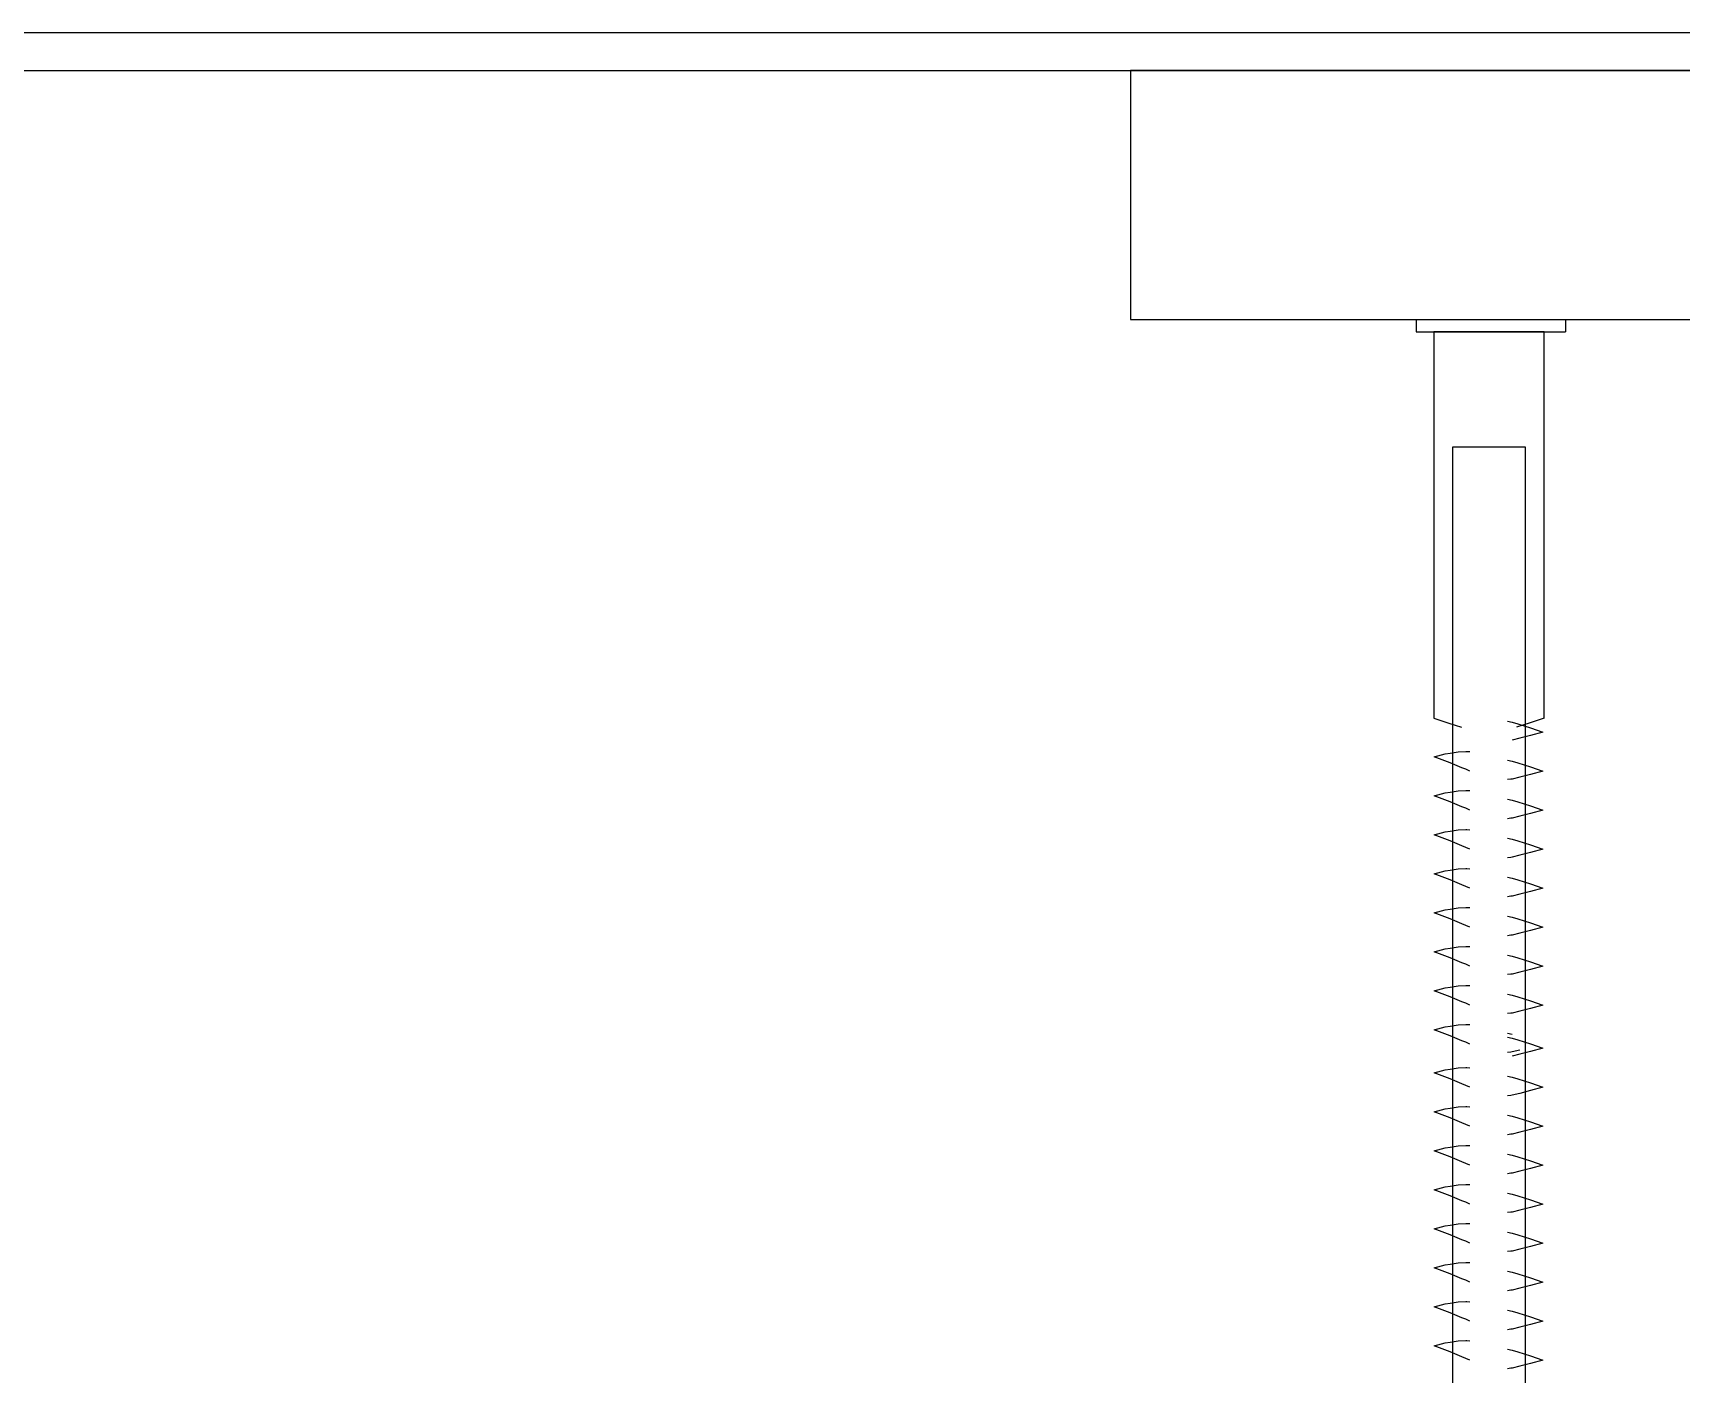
# Model space of a CAD drawing. Extents: x -11.9 to 9.3, y -3.9 to 3.8.
# Drawn here: x -3.915 to -2.592, y -2.779 to -1.703 of the extents above; entities that cross this region are included whole.
import ezdxf

# ---------------------------------------------------------------- set-up
doc = ezdxf.new("R2010")
doc.units = 0
doc.layers.add('SECTIONCUTEDGES', color=7, linetype='CONTINUOUS')

msp = doc.modelspace()

# ---------------------------------------------------------------- linework, layer by layer
at = {"layer": 'SECTIONCUTEDGES'}
for p, q in [((9.245, -1.7027), (-11.855, -1.7027)), ((-11.855, -1.7327), (9.245, -1.7327)), ((-3.0342, -1.7327), (-3.0342, -1.9327)), ((9.315, -1.7327), (-3.0342, -1.7327)), ((-3.0342, -1.9327), (9.315, -1.9327)), ((-2.805, -1.9327), (-2.685, -1.9327)), ((-2.805, -1.9327), (-2.805, -1.9427)), ((-2.805, -1.9427), (-2.685, -1.9427)), ((-2.7908, -1.9427), (-2.7908, -2.2528)), ((-2.7465, -1.9427), (-2.7908, -1.9427)), ((-2.7021, -1.9427), (-2.7465, -1.9427)), ((-2.7021, -2.2528), (-2.7021, -1.9427)), ((-2.685, -1.9327), (-2.685, -1.9427)), ((-2.7758, -2.0352), (-2.7758, -3.8182)), ((-2.7171, -2.0352), (-2.7758, -2.0352)), ((-2.7171, -3.8182), (-2.7171, -2.0352)), ((-2.7908, -2.2528), (-2.7787, -2.257)), ((-2.7787, -2.257), (-2.7686, -2.26)), ((-2.7316, -2.2553), (-2.7278, -2.2561)), ((-2.7278, -2.2561), (-2.7234, -2.2575)), ((-2.7142, -2.257), (-2.7244, -2.26)), ((-2.7234, -2.2575), (-2.7132, -2.2606)), ((-2.7021, -2.2528), (-2.7142, -2.257)), ((-2.7132, -2.2606), (-2.7033, -2.2641)), ((-2.7216, -2.269), (-2.7278, -2.2704)), ((-2.7132, -2.2668), (-2.7216, -2.269)), ((-2.7033, -2.2641), (-2.7132, -2.2668)), ((-2.7905, -2.2839), (-2.7816, -2.2816)), ((-2.7776, -2.2888), (-2.7905, -2.2839)), ((-2.7816, -2.2816), (-2.7776, -2.281)), ((-2.7776, -2.281), (-2.7711, -2.2798)), ((-2.7683, -2.2927), (-2.7776, -2.2888)), ((-2.7711, -2.2798), (-2.7651, -2.2796)), ((-2.7651, -2.2796), (-2.7641, -2.2795)), ((-2.7641, -2.2795), (-2.7617, -2.2797)), ((-2.7316, -2.2866), (-2.7278, -2.2875)), ((-2.7316, -2.2866), (-2.7278, -2.2875)), ((-2.7278, -2.2875), (-2.7234, -2.2888)), ((-2.7234, -2.2888), (-2.7132, -2.2919)), ((-2.7651, -2.2939), (-2.7683, -2.2927)), ((-2.7617, -2.2954), (-2.7651, -2.2939)), ((-2.729, -2.3019), (-2.7316, -2.3022)), ((-2.7278, -2.3018), (-2.729, -2.3019)), ((-2.7216, -2.3003), (-2.7278, -2.3018)), ((-2.7216, -2.3003), (-2.7278, -2.3018)), ((-2.7132, -2.2982), (-2.7216, -2.3003)), ((-2.7132, -2.2919), (-2.7033, -2.2954)), ((-2.7033, -2.2954), (-2.7132, -2.2982)), ((-2.7905, -2.3152), (-2.7816, -2.3129)), ((-2.7776, -2.3201), (-2.7905, -2.3152)), ((-2.7816, -2.3129), (-2.7776, -2.3123)), ((-2.7776, -2.3123), (-2.7711, -2.3111)), ((-2.7711, -2.3111), (-2.7651, -2.3109)), ((-2.7651, -2.3109), (-2.7641, -2.3109)), ((-2.7641, -2.3109), (-2.7617, -2.311)), ((-2.7683, -2.324), (-2.7776, -2.3201)), ((-2.7651, -2.3252), (-2.7683, -2.324)), ((-2.7617, -2.3267), (-2.7651, -2.3252)), ((-2.7316, -2.3179), (-2.7278, -2.3188)), ((-2.7316, -2.3179), (-2.7278, -2.3188)), ((-2.7278, -2.3188), (-2.7234, -2.3201)), ((-2.7234, -2.3201), (-2.7132, -2.3232)), ((-2.7132, -2.3232), (-2.7033, -2.3267)), ((-2.7033, -2.3267), (-2.7132, -2.3295)), ((-2.729, -2.3332), (-2.7316, -2.3336)), ((-2.7278, -2.3331), (-2.729, -2.3332)), ((-2.7216, -2.3316), (-2.7278, -2.3331)), ((-2.7216, -2.3316), (-2.7278, -2.3331)), ((-2.7132, -2.3295), (-2.7216, -2.3316)), ((-2.7905, -2.3465), (-2.7816, -2.3442)), ((-2.7776, -2.3514), (-2.7905, -2.3465)), ((-2.7816, -2.3442), (-2.7776, -2.3436)), ((-2.7776, -2.3436), (-2.7711, -2.3424)), ((-2.7683, -2.3554), (-2.7776, -2.3514)), ((-2.7711, -2.3424), (-2.7651, -2.3423)), ((-2.7651, -2.3566), (-2.7683, -2.3554)), ((-2.7651, -2.3423), (-2.7641, -2.3422)), ((-2.7641, -2.3422), (-2.7617, -2.3424)), ((-2.7316, -2.3492), (-2.7278, -2.3501)), ((-2.7316, -2.3492), (-2.7278, -2.3501)), ((-2.7278, -2.3501), (-2.7234, -2.3514)), ((-2.7234, -2.3514), (-2.7132, -2.3546)), ((-2.7132, -2.3546), (-2.7033, -2.358)), ((-2.7617, -2.358), (-2.7651, -2.3566)), ((-2.729, -2.3646), (-2.7316, -2.3649)), ((-2.7278, -2.3644), (-2.729, -2.3646)), ((-2.7216, -2.3629), (-2.7278, -2.3644)), ((-2.7216, -2.3629), (-2.7278, -2.3644)), ((-2.7132, -2.3608), (-2.7216, -2.3629)), ((-2.7033, -2.358), (-2.7132, -2.3608)), ((-2.7905, -2.3778), (-2.7816, -2.3755)), ((-2.7776, -2.3827), (-2.7905, -2.3778)), ((-2.7816, -2.3755), (-2.7776, -2.3749)), ((-2.7776, -2.3749), (-2.7711, -2.3738)), ((-2.7711, -2.3738), (-2.7651, -2.3736)), ((-2.7651, -2.3736), (-2.7641, -2.3735)), ((-2.7641, -2.3735), (-2.7617, -2.3737)), ((-2.7316, -2.3805), (-2.7278, -2.3814)), ((-2.7316, -2.3805), (-2.7278, -2.3814)), ((-2.7278, -2.3814), (-2.7234, -2.3827)), ((-2.7683, -2.3867), (-2.7776, -2.3827)), ((-2.7651, -2.3879), (-2.7683, -2.3867)), ((-2.7617, -2.3893), (-2.7651, -2.3879)), ((-2.7216, -2.3943), (-2.7278, -2.3957)), ((-2.7216, -2.3943), (-2.7278, -2.3957)), ((-2.7234, -2.3827), (-2.7132, -2.3859)), ((-2.7132, -2.3921), (-2.7216, -2.3943)), ((-2.7132, -2.3859), (-2.7033, -2.3893)), ((-2.7033, -2.3893), (-2.7132, -2.3921)), ((-2.7905, -2.4091), (-2.7816, -2.4068)), ((-2.7816, -2.4068), (-2.7776, -2.4062)), ((-2.7776, -2.4062), (-2.7711, -2.4051)), ((-2.7711, -2.4051), (-2.7651, -2.4049)), ((-2.7651, -2.4049), (-2.7641, -2.4048)), ((-2.7641, -2.4048), (-2.7617, -2.405)), ((-2.729, -2.3959), (-2.7316, -2.3962)), ((-2.7278, -2.3957), (-2.729, -2.3959)), ((-2.7776, -2.414), (-2.7905, -2.4091)), ((-2.7683, -2.418), (-2.7776, -2.414)), ((-2.7651, -2.4192), (-2.7683, -2.418)), ((-2.7617, -2.4206), (-2.7651, -2.4192)), ((-2.7316, -2.4118), (-2.7278, -2.4127)), ((-2.7316, -2.4118), (-2.7278, -2.4127)), ((-2.7278, -2.4127), (-2.7234, -2.414)), ((-2.7234, -2.414), (-2.7132, -2.4172)), ((-2.7132, -2.4172), (-2.7033, -2.4206)), ((-2.7033, -2.4206), (-2.7132, -2.4234)), ((-2.729, -2.4272), (-2.7316, -2.4275)), ((-2.7278, -2.427), (-2.729, -2.4272)), ((-2.7216, -2.4256), (-2.7278, -2.427)), ((-2.7216, -2.4256), (-2.7278, -2.427)), ((-2.7132, -2.4234), (-2.7216, -2.4256)), ((-2.7905, -2.4405), (-2.7816, -2.4381)), ((-2.7776, -2.4454), (-2.7905, -2.4405)), ((-2.7816, -2.4381), (-2.7776, -2.4375)), ((-2.7776, -2.4375), (-2.7711, -2.4364)), ((-2.7683, -2.4493), (-2.7776, -2.4454)), ((-2.7711, -2.4364), (-2.7651, -2.4362)), ((-2.7651, -2.4362), (-2.7641, -2.4361)), ((-2.7641, -2.4361), (-2.7617, -2.4363)), ((-2.7316, -2.4432), (-2.7278, -2.444)), ((-2.7316, -2.4432), (-2.7278, -2.444)), ((-2.7278, -2.444), (-2.7234, -2.4454)), ((-2.7234, -2.4454), (-2.7132, -2.4485)), ((-2.7651, -2.4505), (-2.7683, -2.4493)), ((-2.7617, -2.452), (-2.7651, -2.4505)), ((-2.729, -2.4585), (-2.7316, -2.4588)), ((-2.7278, -2.4583), (-2.729, -2.4585)), ((-2.7216, -2.4569), (-2.7278, -2.4583)), ((-2.7216, -2.4569), (-2.7278, -2.4583)), ((-2.7132, -2.4547), (-2.7216, -2.4569)), ((-2.7132, -2.4485), (-2.7033, -2.4519)), ((-2.7033, -2.4519), (-2.7132, -2.4547)), ((-2.7905, -2.4718), (-2.7816, -2.4694)), ((-2.7776, -2.4767), (-2.7905, -2.4718)), ((-2.7816, -2.4694), (-2.7776, -2.4688)), ((-2.7776, -2.4688), (-2.7711, -2.4677)), ((-2.7711, -2.4677), (-2.7651, -2.4675)), ((-2.7651, -2.4675), (-2.7641, -2.4674)), ((-2.7641, -2.4674), (-2.7617, -2.4676)), ((-2.7316, -2.4745), (-2.7278, -2.4753)), ((-2.7316, -2.4745), (-2.7278, -2.4753)), ((-2.7683, -2.4806), (-2.7776, -2.4767)), ((-2.7651, -2.4818), (-2.7683, -2.4806)), ((-2.7617, -2.4833), (-2.7651, -2.4818)), ((-2.7278, -2.4753), (-2.7234, -2.4767)), ((-2.7234, -2.4767), (-2.7132, -2.4798)), ((-2.7132, -2.486), (-2.7216, -2.4882)), ((-2.7132, -2.4798), (-2.7033, -2.4833)), ((-2.7033, -2.4833), (-2.7132, -2.486)), ((-2.7905, -2.5031), (-2.7816, -2.5008)), ((-2.7816, -2.5008), (-2.7776, -2.5002)), ((-2.7776, -2.5002), (-2.7711, -2.499)), ((-2.7711, -2.499), (-2.7651, -2.4988)), ((-2.7651, -2.4988), (-2.7641, -2.4987)), ((-2.7641, -2.4987), (-2.7617, -2.4989)), ((-2.729, -2.4898), (-2.7316, -2.4901)), ((-2.7278, -2.4896), (-2.729, -2.4898)), ((-2.7216, -2.4882), (-2.7278, -2.4896)), ((-2.7216, -2.4882), (-2.7278, -2.4896)), ((-2.7776, -2.508), (-2.7905, -2.5031)), ((-2.7683, -2.5119), (-2.7776, -2.508)), ((-2.7651, -2.5131), (-2.7683, -2.5119)), ((-2.7617, -2.5146), (-2.7651, -2.5131)), ((-2.7316, -2.5058), (-2.7278, -2.5066)), ((-2.7316, -2.509), (-2.7278, -2.5099)), ((-2.7278, -2.5099), (-2.7234, -2.5112)), ((-2.7234, -2.5112), (-2.7132, -2.5144)), ((-2.729, -2.5211), (-2.7316, -2.5214)), ((-2.7278, -2.5209), (-2.729, -2.5211)), ((-2.7216, -2.5195), (-2.7278, -2.5209)), ((-2.7216, -2.5227), (-2.7278, -2.5242)), ((-2.7132, -2.5206), (-2.7216, -2.5227)), ((-2.7132, -2.5144), (-2.7033, -2.5178)), ((-2.7033, -2.5178), (-2.7132, -2.5206)), ((-2.7905, -2.5376), (-2.7816, -2.5353)), ((-2.7776, -2.5425), (-2.7905, -2.5376)), ((-2.7816, -2.5353), (-2.7776, -2.5347)), ((-2.7776, -2.5347), (-2.7711, -2.5335)), ((-2.7711, -2.5335), (-2.7651, -2.5334)), ((-2.7651, -2.5334), (-2.7641, -2.5333)), ((-2.7641, -2.5333), (-2.7617, -2.5335)), ((-2.7316, -2.5403), (-2.7278, -2.5412)), ((-2.7316, -2.5403), (-2.7278, -2.5412)), ((-2.7683, -2.5465), (-2.7776, -2.5425)), ((-2.7651, -2.5477), (-2.7683, -2.5465)), ((-2.7617, -2.5491), (-2.7651, -2.5477)), ((-2.7278, -2.5412), (-2.7234, -2.5425)), ((-2.7234, -2.5425), (-2.7132, -2.5457)), ((-2.7132, -2.5519), (-2.7216, -2.5541)), ((-2.7132, -2.5457), (-2.7033, -2.5491)), ((-2.7033, -2.5491), (-2.7132, -2.5519)), ((-2.7905, -2.5689), (-2.7816, -2.5666)), ((-2.7816, -2.5666), (-2.7776, -2.566)), ((-2.7776, -2.566), (-2.7711, -2.5649)), ((-2.7711, -2.5649), (-2.7651, -2.5647)), ((-2.7651, -2.5647), (-2.7641, -2.5646)), ((-2.7641, -2.5646), (-2.7617, -2.5648)), ((-2.729, -2.5557), (-2.7316, -2.556)), ((-2.7278, -2.5555), (-2.729, -2.5557)), ((-2.7216, -2.5541), (-2.7278, -2.5555)), ((-2.7216, -2.5541), (-2.7278, -2.5555)), ((-2.7776, -2.5738), (-2.7905, -2.5689)), ((-2.7683, -2.5778), (-2.7776, -2.5738)), ((-2.7651, -2.579), (-2.7683, -2.5778)), ((-2.7617, -2.5804), (-2.7651, -2.579)), ((-2.7316, -2.5716), (-2.7278, -2.5725)), ((-2.7316, -2.5716), (-2.7278, -2.5725)), ((-2.7278, -2.5725), (-2.7234, -2.5738)), ((-2.7234, -2.5738), (-2.7132, -2.577)), ((-2.7132, -2.577), (-2.7033, -2.5804)), ((-2.729, -2.587), (-2.7316, -2.5873)), ((-2.7278, -2.5868), (-2.729, -2.587)), ((-2.7216, -2.5854), (-2.7278, -2.5868)), ((-2.7216, -2.5854), (-2.7278, -2.5868)), ((-2.7132, -2.5832), (-2.7216, -2.5854)), ((-2.7033, -2.5804), (-2.7132, -2.5832)), ((-2.7905, -2.6002), (-2.7816, -2.5979)), ((-2.7776, -2.6052), (-2.7905, -2.6002)), ((-2.7816, -2.5979), (-2.7776, -2.5973)), ((-2.7776, -2.5973), (-2.7711, -2.5962)), ((-2.7683, -2.6091), (-2.7776, -2.6052)), ((-2.7711, -2.5962), (-2.7651, -2.596)), ((-2.7651, -2.596), (-2.7641, -2.5959)), ((-2.7641, -2.5959), (-2.7617, -2.5961)), ((-2.7316, -2.603), (-2.7278, -2.6038)), ((-2.7316, -2.603), (-2.7278, -2.6038)), ((-2.7278, -2.6038), (-2.7234, -2.6052)), ((-2.7234, -2.6052), (-2.7132, -2.6083)), ((-2.7651, -2.6103), (-2.7683, -2.6091)), ((-2.7617, -2.6118), (-2.7651, -2.6103)), ((-2.729, -2.6183), (-2.7316, -2.6186)), ((-2.7278, -2.6181), (-2.729, -2.6183)), ((-2.7216, -2.6167), (-2.7278, -2.6181)), ((-2.7216, -2.6167), (-2.7278, -2.6181)), ((-2.7132, -2.6145), (-2.7216, -2.6167)), ((-2.7132, -2.6083), (-2.7033, -2.6117)), ((-2.7033, -2.6117), (-2.7132, -2.6145)), ((-2.7905, -2.6316), (-2.7816, -2.6292)), ((-2.7776, -2.6365), (-2.7905, -2.6316)), ((-2.7816, -2.6292), (-2.7776, -2.6286)), ((-2.7776, -2.6286), (-2.7711, -2.6275)), ((-2.7711, -2.6275), (-2.7651, -2.6273)), ((-2.7651, -2.6273), (-2.7641, -2.6272)), ((-2.7641, -2.6272), (-2.7617, -2.6274)), ((-2.7683, -2.6404), (-2.7776, -2.6365)), ((-2.7651, -2.6416), (-2.7683, -2.6404)), ((-2.7617, -2.6431), (-2.7651, -2.6416)), ((-2.7316, -2.6343), (-2.7278, -2.6351)), ((-2.7316, -2.6343), (-2.7278, -2.6351)), ((-2.7316, -2.6343), (-2.7278, -2.6351)), ((-2.7278, -2.6351), (-2.7234, -2.6365)), ((-2.7278, -2.6351), (-2.7234, -2.6365)), ((-2.7234, -2.6365), (-2.7132, -2.6396)), ((-2.7234, -2.6365), (-2.7132, -2.6396)), ((-2.7132, -2.6458), (-2.7216, -2.648)), ((-2.7132, -2.6458), (-2.7216, -2.648)), ((-2.7132, -2.6396), (-2.7033, -2.6431)), ((-2.7132, -2.6396), (-2.7033, -2.6431)), ((-2.7033, -2.6431), (-2.7132, -2.6458)), ((-2.7033, -2.6431), (-2.7132, -2.6458)), ((-2.7776, -2.66), (-2.7711, -2.6588)), ((-2.7776, -2.66), (-2.7711, -2.6588)), ((-2.7711, -2.6588), (-2.7651, -2.6586)), ((-2.7711, -2.6588), (-2.7651, -2.6586)), ((-2.7651, -2.6586), (-2.7641, -2.6585)), ((-2.7651, -2.6586), (-2.7641, -2.6585)), ((-2.7641, -2.6585), (-2.7617, -2.6587)), ((-2.7641, -2.6585), (-2.7617, -2.6587)), ((-2.729, -2.6496), (-2.7316, -2.6499)), ((-2.7278, -2.6494), (-2.729, -2.6496)), ((-2.7216, -2.648), (-2.7278, -2.6494)), ((-2.7216, -2.648), (-2.7278, -2.6494)), ((-2.7216, -2.648), (-2.7278, -2.6494)), ((-2.7905, -2.6629), (-2.7816, -2.6606)), ((-2.7905, -2.6629), (-2.7816, -2.6606)), ((-2.7776, -2.6678), (-2.7905, -2.6629)), ((-2.7776, -2.6678), (-2.7905, -2.6629)), ((-2.7816, -2.6606), (-2.7776, -2.66)), ((-2.7816, -2.6606), (-2.7776, -2.66)), ((-2.7683, -2.6717), (-2.7776, -2.6678)), ((-2.7683, -2.6717), (-2.7776, -2.6678)), ((-2.7651, -2.6729), (-2.7683, -2.6717)), ((-2.7651, -2.6729), (-2.7683, -2.6717)), ((-2.7617, -2.6744), (-2.7651, -2.6729)), ((-2.7617, -2.6744), (-2.7651, -2.6729)), ((-2.7316, -2.6656), (-2.7278, -2.6664)), ((-2.7316, -2.6656), (-2.7278, -2.6664)), ((-2.7316, -2.6656), (-2.7278, -2.6664)), ((-2.7316, -2.6656), (-2.7278, -2.6664)), ((-2.7278, -2.6664), (-2.7234, -2.6678)), ((-2.7278, -2.6664), (-2.7234, -2.6678)), ((-2.7234, -2.6678), (-2.7132, -2.6709)), ((-2.7234, -2.6678), (-2.7132, -2.6709)), ((-2.7132, -2.6709), (-2.7033, -2.6744)), ((-2.7132, -2.6709), (-2.7033, -2.6744)), ((-2.729, -2.6809), (-2.7316, -2.6812)), ((-2.729, -2.6809), (-2.7316, -2.6812)), ((-2.7278, -2.6807), (-2.729, -2.6809)), ((-2.7278, -2.6807), (-2.729, -2.6809)), ((-2.7216, -2.6793), (-2.7278, -2.6807)), ((-2.7216, -2.6793), (-2.7278, -2.6807)), ((-2.7216, -2.6793), (-2.7278, -2.6807)), ((-2.7216, -2.6793), (-2.7278, -2.6807)), ((-2.7132, -2.6771), (-2.7216, -2.6793)), ((-2.7132, -2.6771), (-2.7216, -2.6793)), ((-2.7033, -2.6744), (-2.7132, -2.6771)), ((-2.7033, -2.6744), (-2.7132, -2.6771)), ((-2.7905, -2.6942), (-2.7816, -2.6919)), ((-2.7905, -2.6942), (-2.7816, -2.6919)), ((-2.7776, -2.6991), (-2.7905, -2.6942)), ((-2.7776, -2.6991), (-2.7905, -2.6942)), ((-2.7816, -2.6919), (-2.7776, -2.6913)), ((-2.7816, -2.6919), (-2.7776, -2.6913)), ((-2.7776, -2.6913), (-2.7711, -2.6901)), ((-2.7776, -2.6913), (-2.7711, -2.6901)), ((-2.7683, -2.703), (-2.7776, -2.6991)), ((-2.7683, -2.703), (-2.7776, -2.6991)), ((-2.7711, -2.6901), (-2.7651, -2.6899)), ((-2.7711, -2.6901), (-2.7651, -2.6899)), ((-2.7651, -2.6899), (-2.7641, -2.6898)), ((-2.7651, -2.6899), (-2.7641, -2.6898)), ((-2.7641, -2.6898), (-2.7617, -2.69)), ((-2.7641, -2.6898), (-2.7617, -2.69)), ((-2.7316, -2.6969), (-2.7278, -2.6978)), ((-2.7316, -2.6969), (-2.7278, -2.6978)), ((-2.7316, -2.6969), (-2.7278, -2.6978)), ((-2.7316, -2.6969), (-2.7278, -2.6978)), ((-2.7278, -2.6978), (-2.7234, -2.6991)), ((-2.7278, -2.6978), (-2.7234, -2.6991)), ((-2.7234, -2.6991), (-2.7132, -2.7022)), ((-2.7234, -2.6991), (-2.7132, -2.7022)), ((-2.7651, -2.7042), (-2.7683, -2.703)), ((-2.7651, -2.7042), (-2.7683, -2.703)), ((-2.7617, -2.7057), (-2.7651, -2.7042)), ((-2.7617, -2.7057), (-2.7651, -2.7042)), ((-2.729, -2.7122), (-2.7316, -2.7126)), ((-2.729, -2.7122), (-2.7316, -2.7126)), ((-2.7278, -2.7121), (-2.729, -2.7122)), ((-2.7278, -2.7121), (-2.729, -2.7122)), ((-2.7216, -2.7106), (-2.7278, -2.7121)), ((-2.7216, -2.7106), (-2.7278, -2.7121)), ((-2.7216, -2.7106), (-2.7278, -2.7121)), ((-2.7216, -2.7106), (-2.7278, -2.7121)), ((-2.7132, -2.7085), (-2.7216, -2.7106)), ((-2.7132, -2.7085), (-2.7216, -2.7106)), ((-2.7132, -2.7022), (-2.7033, -2.7057)), ((-2.7132, -2.7022), (-2.7033, -2.7057)), ((-2.7033, -2.7057), (-2.7132, -2.7085)), ((-2.7033, -2.7057), (-2.7132, -2.7085)), ((-2.7905, -2.7255), (-2.7816, -2.7232)), ((-2.7905, -2.7255), (-2.7816, -2.7232)), ((-2.7776, -2.7304), (-2.7905, -2.7255)), ((-2.7776, -2.7304), (-2.7905, -2.7255)), ((-2.7816, -2.7232), (-2.7776, -2.7226)), ((-2.7816, -2.7232), (-2.7776, -2.7226)), ((-2.7776, -2.7226), (-2.7711, -2.7214)), ((-2.7776, -2.7226), (-2.7711, -2.7214)), ((-2.7711, -2.7214), (-2.7651, -2.7212)), ((-2.7711, -2.7214), (-2.7651, -2.7212)), ((-2.7651, -2.7212), (-2.7641, -2.7212)), ((-2.7651, -2.7212), (-2.7641, -2.7212)), ((-2.7641, -2.7212), (-2.7617, -2.7214)), ((-2.7641, -2.7212), (-2.7617, -2.7214)), ((-2.7683, -2.7343), (-2.7776, -2.7304)), ((-2.7683, -2.7343), (-2.7776, -2.7304)), ((-2.7651, -2.7355), (-2.7683, -2.7343)), ((-2.7651, -2.7355), (-2.7683, -2.7343)), ((-2.7617, -2.737), (-2.7651, -2.7355)), ((-2.7617, -2.737), (-2.7651, -2.7355)), ((-2.7316, -2.7282), (-2.7278, -2.7291)), ((-2.7316, -2.7282), (-2.7278, -2.7291)), ((-2.7316, -2.7282), (-2.7278, -2.7291)), ((-2.7316, -2.7282), (-2.7278, -2.7291)), ((-2.7278, -2.7291), (-2.7234, -2.7304)), ((-2.7278, -2.7291), (-2.7234, -2.7304)), ((-2.7234, -2.7304), (-2.7132, -2.7336)), ((-2.7234, -2.7304), (-2.7132, -2.7336)), ((-2.7132, -2.7336), (-2.7033, -2.737)), ((-2.7132, -2.7336), (-2.7033, -2.737)), ((-2.7033, -2.737), (-2.7132, -2.7398)), ((-2.7033, -2.737), (-2.7132, -2.7398)), ((-2.729, -2.7435), (-2.7316, -2.7439)), ((-2.729, -2.7435), (-2.7316, -2.7439)), ((-2.7278, -2.7434), (-2.729, -2.7435)), ((-2.7278, -2.7434), (-2.729, -2.7435)), ((-2.7216, -2.7419), (-2.7278, -2.7434)), ((-2.7216, -2.7419), (-2.7278, -2.7434)), ((-2.7216, -2.7419), (-2.7278, -2.7434)), ((-2.7216, -2.7419), (-2.7278, -2.7434)), ((-2.7132, -2.7398), (-2.7216, -2.7419)), ((-2.7132, -2.7398), (-2.7216, -2.7419)), ((-2.7905, -2.7568), (-2.7816, -2.7545)), ((-2.7905, -2.7568), (-2.7816, -2.7545)), ((-2.7776, -2.7617), (-2.7905, -2.7568)), ((-2.7776, -2.7617), (-2.7905, -2.7568)), ((-2.7816, -2.7545), (-2.7776, -2.7539)), ((-2.7816, -2.7545), (-2.7776, -2.7539)), ((-2.7776, -2.7539), (-2.7711, -2.7527)), ((-2.7776, -2.7539), (-2.7711, -2.7527)), ((-2.7683, -2.7657), (-2.7776, -2.7617)), ((-2.7683, -2.7657), (-2.7776, -2.7617)), ((-2.7711, -2.7527), (-2.7651, -2.7526)), ((-2.7711, -2.7527), (-2.7651, -2.7526)), ((-2.7651, -2.7526), (-2.7641, -2.7525)), ((-2.7651, -2.7526), (-2.7641, -2.7525)), ((-2.7641, -2.7525), (-2.7617, -2.7527)), ((-2.7641, -2.7525), (-2.7617, -2.7527)), ((-2.7316, -2.7595), (-2.7278, -2.7604)), ((-2.7316, -2.7595), (-2.7278, -2.7604)), ((-2.7316, -2.7595), (-2.7278, -2.7604)), ((-2.7278, -2.7604), (-2.7234, -2.7617)), ((-2.7234, -2.7617), (-2.7132, -2.7649)), ((-2.7132, -2.7649), (-2.7033, -2.7683)), ((-2.7651, -2.7669), (-2.7683, -2.7657)), ((-2.7651, -2.7669), (-2.7683, -2.7657)), ((-2.7617, -2.7683), (-2.7651, -2.7669)), ((-2.7617, -2.7683), (-2.7651, -2.7669)), ((-2.729, -2.7749), (-2.7316, -2.7752)), ((-2.729, -2.7749), (-2.7316, -2.7752)), ((-2.7278, -2.7747), (-2.729, -2.7749)), ((-2.7278, -2.7747), (-2.729, -2.7749)), ((-2.7216, -2.7732), (-2.7278, -2.7747)), ((-2.7216, -2.7732), (-2.7278, -2.7747)), ((-2.7216, -2.7732), (-2.7278, -2.7747)), ((-2.7132, -2.7711), (-2.7216, -2.7732)), ((-2.7033, -2.7683), (-2.7132, -2.7711))]:
    msp.add_line(p, q, dxfattribs=at)

doc.saveas('drawing.dxf')
